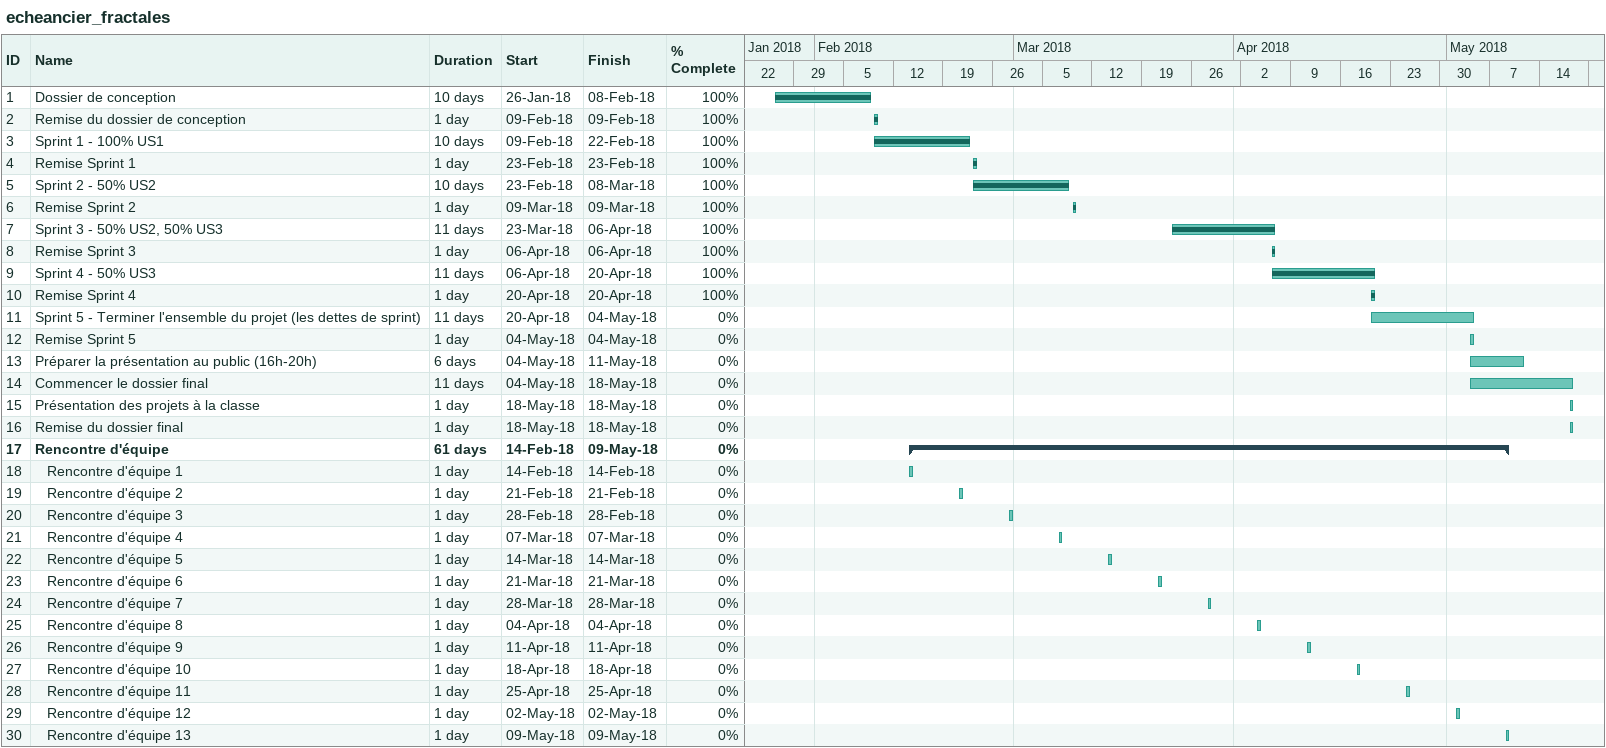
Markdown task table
echeancier_fractales

| ID | Level | Task | Duration | Start | Finish | % complete |
|---|---|---|---|---|---|---|
| 1 | 1 | Dossier de conception | 10d | 2018-01-26 | 2018-02-08 | 100 |
| 2 | 1 | Remise du dossier de conception | 1d | 2018-02-09 | 2018-02-09 | 100 |
| 3 | 1 | Sprint 1 - 100% US1 | 10d | 2018-02-09 | 2018-02-22 | 100 |
| 4 | 1 | Remise Sprint 1 | 1d | 2018-02-23 | 2018-02-23 | 100 |
| 5 | 1 | Sprint 2 - 50% US2 | 10d | 2018-02-23 | 2018-03-08 | 100 |
| 6 | 1 | Remise Sprint 2 | 1d | 2018-03-09 | 2018-03-09 | 100 |
| 7 | 1 | Sprint 3 - 50% US2, 50% US3 | 11d | 2018-03-23 | 2018-04-06 | 100 |
| 8 | 1 | Remise Sprint 3 | 1d | 2018-04-06 | 2018-04-06 | 100 |
| 9 | 1 | Sprint 4 - 50% US3 | 11d | 2018-04-06 | 2018-04-20 | 100 |
| 10 | 1 | Remise Sprint 4 | 1d | 2018-04-20 | 2018-04-20 | 100 |
| 11 | 1 | Sprint 5 - Terminer l'ensemble du projet (les dettes de sprint) | 11d | 2018-04-20 | 2018-05-04 | 0 |
| 12 | 1 | Remise Sprint 5 | 1d | 2018-05-04 | 2018-05-04 | 0 |
| 13 | 1 | Préparer la présentation au public (16h-20h) | 6d | 2018-05-04 | 2018-05-11 | 0 |
| 14 | 1 | Commencer le dossier final | 11d | 2018-05-04 | 2018-05-18 | 0 |
| 15 | 1 | Présentation des projets à la classe | 1d | 2018-05-18 | 2018-05-18 | 0 |
| 16 | 1 | Remise du dossier final | 1d | 2018-05-18 | 2018-05-18 | 0 |
| 17 | 1 | **Rencontre d'équipe** | 61d | 2018-02-14 | 2018-05-09 | 0 |
| 18 | 2 | Rencontre d'équipe 1 | 1d | 2018-02-14 | 2018-02-14 | 0 |
| 19 | 2 | Rencontre d'équipe 2 | 1d | 2018-02-21 | 2018-02-21 | 0 |
| 20 | 2 | Rencontre d'équipe 3 | 1d | 2018-02-28 | 2018-02-28 | 0 |
| 21 | 2 | Rencontre d'équipe 4 | 1d | 2018-03-07 | 2018-03-07 | 0 |
| 22 | 2 | Rencontre d'équipe 5 | 1d | 2018-03-14 | 2018-03-14 | 0 |
| 23 | 2 | Rencontre d'équipe 6 | 1d | 2018-03-21 | 2018-03-21 | 0 |
| 24 | 2 | Rencontre d'équipe 7 | 1d | 2018-03-28 | 2018-03-28 | 0 |
| 25 | 2 | Rencontre d'équipe 8 | 1d | 2018-04-04 | 2018-04-04 | 0 |
| 26 | 2 | Rencontre d'équipe 9 | 1d | 2018-04-11 | 2018-04-11 | 0 |
| 27 | 2 | Rencontre d'équipe 10 | 1d | 2018-04-18 | 2018-04-18 | 0 |
| 28 | 2 | Rencontre d'équipe 11 | 1d | 2018-04-25 | 2018-04-25 | 0 |
| 29 | 2 | Rencontre d'équipe 12 | 1d | 2018-05-02 | 2018-05-02 | 0 |
| 30 | 2 | Rencontre d'équipe 13 | 1d | 2018-05-09 | 2018-05-09 | 0 |
